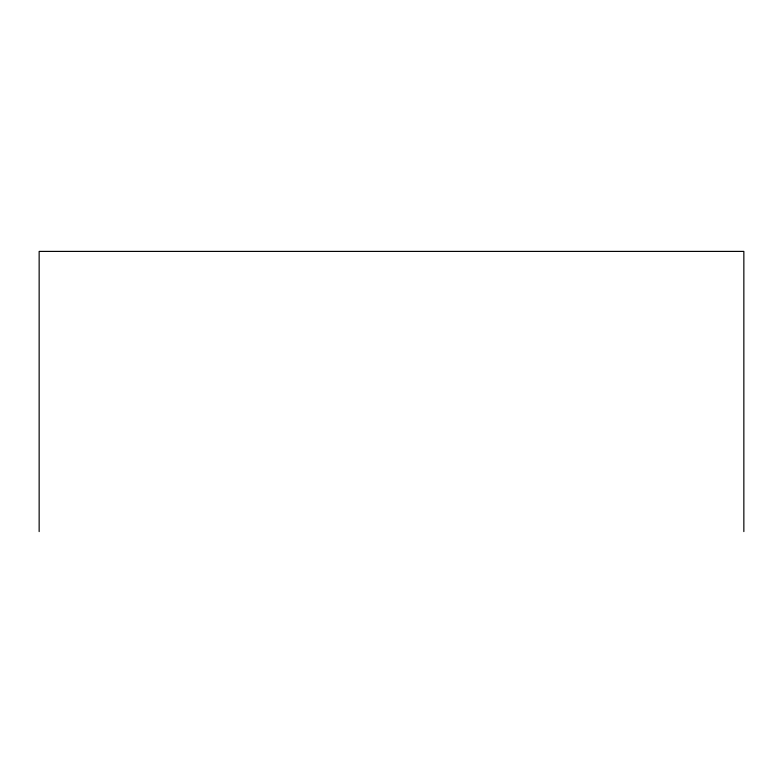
<?xml version="1.0" encoding="UTF-8"?>
<svg xmlns="http://www.w3.org/2000/svg" width="783" height="783" viewBox="0 0 783 783"><rect width="100%" height="100%" fill="white"/><g stroke="black" fill="none" stroke-linecap="round" stroke-linejoin="round"><path stroke-width="1.17" d="M743.85 531.598L743.85 251.402L39.15 251.402L39.15 531.598"/></g></svg>
